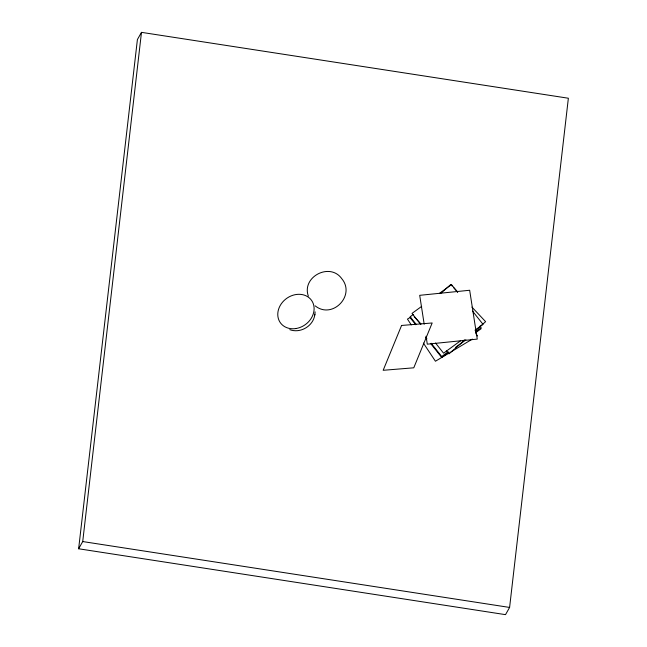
<?xml version="1.0" encoding="UTF-8"?>
<svg xmlns="http://www.w3.org/2000/svg" width="647" height="647" viewBox="0 0 647 647"><rect width="100%" height="100%" fill="white"/><g stroke="black" fill="none" stroke-linecap="round" stroke-linejoin="round"><path stroke-width="0.97" d="M315.129 311.87L314.846 314.636M289.767 329.647C300.135 333.617 312.744 326.411 314.677 315.518M78.635 548.769L137.399 39.564L141.483 32.35L568.365 98.231L509.601 607.436L505.517 614.65L78.635 548.769L82.719 541.555L141.483 32.35M314.668 315.574L314.903 314.288M441.036 293.091L450.741 284.559L452.107 286.014M464.716 340.047L449.05 353.836L446.309 350.925M475.917 330.196L485.614 321.664L471.938 307.115M421.69 306.354L412.018 313.407L420.679 324.325M439.41 293.414L451.493 284.599L457.68 292.395M413.352 314.402L410.125 316.755L416.312 324.551M460.494 340.832L443.575 353.181L435.536 343.039M474.987 330.245L483.042 324.365L472.528 311.11M448.128 351.822L441.683 356.529L431.161 343.266M462.621 341.236L464.239 340.063M475.513 331.83L481.15 327.714L479.912 326.153M448.969 352.186L441.723 357.484L430.587 343.444M455.415 347.488L465.889 339.845M475.553 332.784L481.19 328.668M410.877 317.046L407.448 319.108L411.29 324.891M449.18 353.003L435.439 361.236L423.364 343.064M450.894 351.968L472.359 339.093M82.719 541.555L509.601 607.436M315.162 305.845C332.307 319.739 355.801 295.453 341.802 278.728C330.01 261.962 301.429 276.851 308.336 296.1M453.474 287.462L457.583 291.829M414.169 316.723L421.011 324.001M410.166 317.709L415.738 324.729M425.637 337.208L426.874 338.761M475.86 333.528L477.51 336.003M424.197 324.236L419.701 295.323L469.665 290.26L477.26 339.109L427.295 344.172L426.058 336.197M401.577 325.457L383.17 370.294L413.773 367.811L432.172 322.974L401.577 325.457M296.002 328.53A19.192 16.094 -36.2 0 0 311.652 300.515A19.192 16.094 -36.2 0 0 280.175 305.578A19.192 16.094 -36.2 0 0 296.002 328.53"/></g></svg>
